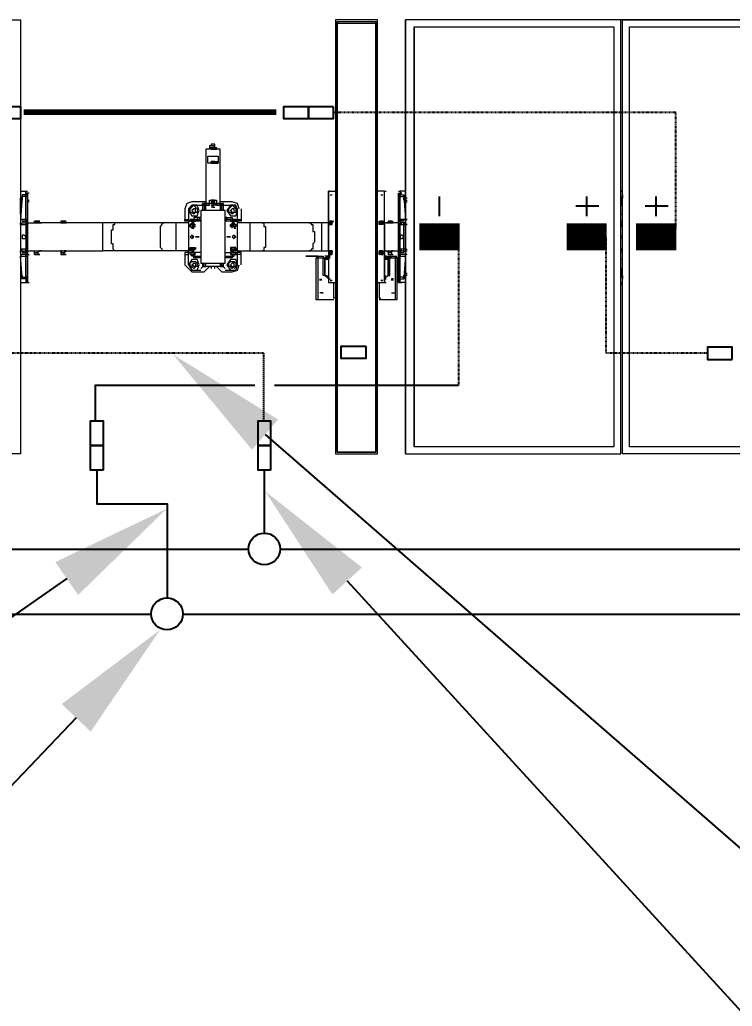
# Model space of a CAD drawing. Header units: feet. Extents: x -327 to 55127, y -2634 to 4121.
# Drawn here: x 6136.7 to 6268.5, y 3555.6 to 3738.1 of the extents above; entities that cross this region are included whole.
import ezdxf
from ezdxf import colors
from ezdxf.entities.mleader import LeaderData, LeaderLine
from ezdxf.lldxf.tags import DXFTag
from ezdxf.math import Vec2, Vec3

# ---------------------------------------------------------------- set-up
doc = ezdxf.new("R2010")
doc.units = ezdxf.units.FT
doc.header["$MEASUREMENT"] = 0
doc.linetypes.add('HIDDEN', pattern=[0.375, 0.25, -0.125])
for name, color, linetype in [('E-DC HARNESS-NEG', 170, 'DC HARNESS CABLE'), ('E-DC HARNESS-POS', 10, 'DC HARNESS CABLE'), ('E-HARN-COMP', 8, 'Continuous'), ('E-TRNK-CABL-NEG', 6, 'HIDDEN'), ('E-TRUNK-CABLE-POS', 6, 'HIDDEN'), ('G-ANNO-TEXT', 1, 'Continuous'), ('Polarity-Text', 7, 'Continuous')]:
    doc.layers.add(name, color=color, linetype=linetype)
doc.styles.add('NEI-A', font='arial.ttf')
doc.styles.get("Standard").update_dxf_attribs({"font": 'arial.ttf'})
tags = doc.linetypes.add('DC HARNESS CABLE', pattern='A,0.5,-0.2,["DH",Standard,S=0.1,R=0,X=-0.1,Y=-0.05],-0.2', length=0.9).pattern_tags.tags
tags[6] = DXFTag(74, 10)

# ---------------------------------------------------------------- blocks, each defined once
blk = doc.blocks.new('A$C47dfd34d')
at = {"lineweight": 5}
for points in [[(9.59794, 0), (9.59794, 0.41332), (9.80293, 0.41332), (9.80293, 0)], [(10.10292, 0.41332), (10.10292, 0), (10.14292, 0), (10.14292, 0.41332)], [(10.16959, 0.41332), (10.16959, 0), (10.37458, 0), (10.37458, 0.41332)], [(10.16959, 0), (10.16959, 0.41332)], [(10.58124, 0.41332), (10.58124, 0), (10.37624, 0), (10.37624, 0.41332)], [(10.36791, 0.40665), (10.36791, 0.00667), (10.17792, 0.00667), (10.17792, 0.40665)], [(10.17792, 0.00667), (10.17792, 0.40665)], [(10.38291, 0.40665), (10.57457, 0.40665), (10.57457, 0.00667), (10.38291, 0.00667)], [(9.98126, 0.28166), (9.98126, 0.28332), (9.99126, 0.28332), (9.99126, 0.27666), (9.98126, 0.27666)], [(9.98459, 0.27832), (9.98626, 0.27666), (9.98459, 0.27832), (9.98626, 0.27832)], [(9.98626, 0.27666), (9.98793, 0.27666), (9.98626, 0.27666), (9.98626, 0.27832), (9.98793, 0.27832), (9.98793, 0.27666), (9.98959, 0.27666), (9.98959, 0.27832), (9.98959, 0.27666), (9.98793, 0.27666), (9.98793, 0.27832), (9.98626, 0.27832)], [(9.98626, 0.27832), (9.98626, 0.27666)], [(9.98959, 0.27832), (9.98793, 0.27666), (9.98793, 0.27832)], [(9.98959, 0.27832), (9.98959, 0.27666), (9.98959, 0.27832), (9.98959, 0.27666), (9.98959, 0.27832), (9.98959, 0.27666)], [(9.99126, 0.27666), (9.98959, 0.27666)], [(10.37624, 0.24999), (10.37458, 0.24999)], [(9.97126, 0.23666), (9.96626, 0.23666), (9.96293, 0.23166), (9.96626, 0.22666), (9.97126, 0.22666), (9.97293, 0.23166)], [(9.96626, 0.22999), (9.96459, 0.22999), (9.96459, 0.23166), (9.96459, 0.23332), (9.96626, 0.23499), (9.96793, 0.23666), (9.96959, 0.23499), (9.97126, 0.23332), (9.97126, 0.23166), (9.97126, 0.22999), (9.96959, 0.22999), (9.96959, 0.23166), (9.96959, 0.23332), (9.96793, 0.23332), (9.96626, 0.23166), (9.96793, 0.22999), (9.96959, 0.22999), (9.96793, 0.22832)], [(9.98793, 0.23999), (9.98793, 0.24166), (9.98459, 0.24166), (9.98459, 0.23999), (9.98626, 0.23999)], [(9.98626, 0.24166), (9.98626, 0.23999)], [(9.99126, 0.23832), (9.98959, 0.23832)], [(10.00793, 0.23666), (10.00293, 0.23666), (9.99959, 0.23166), (10.00293, 0.22666), (10.00793, 0.22666), (10.00959, 0.23166)], [(10.00459, 0.22999), (10.00626, 0.22999), (10.00459, 0.22832), (10.00293, 0.22999), (10.00126, 0.22999), (10.00126, 0.23166), (10.00126, 0.23332), (10.00293, 0.23499), (10.00459, 0.23666), (10.00626, 0.23499), (10.00793, 0.23332), (10.00793, 0.23166), (10.00793, 0.22999), (10.00626, 0.22999), (10.00626, 0.23166), (10.00626, 0.23332), (10.00459, 0.23332), (10.00293, 0.23166)], [(10.16292, 0.24166), (10.16292, 0.23999)], [(9.99793, 0.18166), (9.99793, 0.23166), (9.97459, 0.23166), (9.97459, 0.18166)], [(9.8096, 0.22166), (9.80793, 0.22166)], [(9.81793, 0.21999), (9.81627, 0.21999)], [(9.84293, 0.21999), (9.84127, 0.21999)], [(9.8446, 0.21999), (9.84627, 0.21999)], [(9.96626, 0.22166), (9.96459, 0.22166)], [(9.96793, 0.22166), (9.96459, 0.22166)], [(9.96459, 0.21666), (9.96459, 0.21832)], [(9.96626, 0.21832), (9.96793, 0.21832), (9.96626, 0.21832), (9.96626, 0.21999), (9.96793, 0.21999), (9.96793, 0.21832)], [(9.96793, 0.22166), (9.96959, 0.22166)], [(9.99793, 0.22332), (9.99959, 0.22332), (9.99959, 0.22499), (9.99793, 0.22499)], [(10.00459, 0.22166), (10.00293, 0.22166)], [(10.00793, 0.22166), (10.00293, 0.22166)], [(10.00293, 0.21666), (10.00293, 0.21832)], [(10.00626, 0.22332), (10.00459, 0.22332), (10.00626, 0.22332), (10.00793, 0.22332), (10.00459, 0.22332)], [(10.00459, 0.21832), (10.00459, 0.21999), (10.00626, 0.21999), (10.00626, 0.21832)], [(10.00459, 0.21832), (10.00626, 0.21832), (10.00793, 0.21832), (10.00793, 0.21666), (10.00793, 0.21832), (10.00626, 0.21832)], [(10.00959, 0.22166), (10.00793, 0.22166)], [(10.09792, 0.22166), (10.09626, 0.21999), (10.09792, 0.21832), (10.09959, 0.21999)], [(10.09959, 0.21999), (10.09792, 0.21999)], [(10.14459, 0.21999), (10.14459, 0.22166), (10.14625, 0.22166), (10.14459, 0.21999), (10.14625, 0.21999), (10.14792, 0.21999), (10.14625, 0.21999), (10.14792, 0.21999), (10.14625, 0.21999), (10.14792, 0.21999), (10.14792, 0.21832), (10.14625, 0.21832), (10.14459, 0.21832)], [(10.14625, 0.22166), (10.14459, 0.21999), (10.14625, 0.21832), (10.14792, 0.21999)], [(10.14792, 0.21999), (10.14792, 0.22166), (10.14792, 0.21999), (10.14625, 0.21999), (10.14792, 0.21999), (10.14792, 0.21832), (10.14625, 0.21832), (10.14625, 0.21999)], [(10.15125, 0.21999), (10.15292, 0.21999)], [(10.15792, 0.21999), (10.15625, 0.21999)], [(9.80627, 0.20499), (9.80793, 0.20499), (9.80793, 0.20666), (9.80627, 0.20832), (9.8046, 0.20832), (9.8046, 0.20666), (9.8046, 0.20499)], [(9.96626, 0.20832), (9.96459, 0.20666), (9.96626, 0.20499), (9.96793, 0.20666)], [(9.96626, 0.20832), (9.96459, 0.20666), (9.96626, 0.20499), (9.96793, 0.20666)], [(9.96626, 0.20832), (9.96459, 0.20666), (9.96626, 0.20499), (9.96793, 0.20666)], [(9.96626, 0.20832), (9.96459, 0.20666), (9.96626, 0.20499), (9.96793, 0.20666)], [(10.00626, 0.20832), (10.00459, 0.20666), (10.00626, 0.20499), (10.00793, 0.20666)], [(10.00626, 0.20832), (10.00459, 0.20666), (10.00626, 0.20499), (10.00793, 0.20666)], [(10.00626, 0.20832), (10.00459, 0.20666), (10.00626, 0.20499), (10.00793, 0.20666)], [(10.00626, 0.20832), (10.00459, 0.20666), (10.00626, 0.20499), (10.00793, 0.20666)], [(10.16625, 0.20832), (10.16459, 0.20832), (10.16459, 0.20499), (10.16625, 0.20499), (10.16792, 0.20666)], [(9.8046, 0.19333), (9.80293, 0.19333)], [(9.8096, 0.19166), (9.8096, 0.19333), (9.8096, 0.18999)], [(9.96626, 0.19333), (9.96793, 0.19333), (9.96793, 0.19499), (9.96626, 0.19499), (9.96459, 0.19499), (9.96626, 0.19499)], [(9.96626, 0.19333), (9.96459, 0.19333), (9.96459, 0.19499), (9.96793, 0.19499), (9.96793, 0.19333)], [(9.96626, 0.19499), (9.96793, 0.19499), (9.96793, 0.19333), (9.96626, 0.19333)], [(9.99793, 0.18833), (9.99959, 0.18833), (9.99959, 0.18666), (9.99793, 0.18666)], [(10.00793, 0.19499), (10.00626, 0.19666), (10.00459, 0.19666), (10.00293, 0.19499), (10.00293, 0.19333), (10.00626, 0.19333), (10.00626, 0.19499)], [(10.00793, 0.19499), (10.00793, 0.19666), (10.00293, 0.19666), (10.00293, 0.19499)], [(10.00793, 0.18999), (10.00959, 0.18999), (10.00793, 0.18999), (10.00793, 0.19166), (10.00959, 0.19166), (10.00793, 0.19166), (10.00626, 0.19166), (10.00459, 0.19166), (10.00293, 0.19166), (10.00293, 0.18999), (10.00793, 0.18999), (10.00459, 0.18999), (10.00459, 0.18833), (10.00626, 0.18833), (10.00626, 0.18999), (10.00459, 0.18999), (10.00293, 0.18999)], [(10.00459, 0.19333), (10.00459, 0.19499), (10.00626, 0.19499), (10.00626, 0.19333)], [(10.00959, 0.19499), (10.00793, 0.19499)], [(10.09459, 0.18833), (10.09626, 0.18833)], [(10.09626, 0.18666), (10.09459, 0.18666), (10.09459, 0.18833), (10.09626, 0.18833)], [(10.09792, 0.19333), (10.09626, 0.19166), (10.09792, 0.18999), (10.09959, 0.19166)], [(10.14625, 0.19333), (10.14459, 0.19166), (10.14625, 0.18999), (10.14792, 0.19166)], [(10.15459, 0.18999), (10.15625, 0.18999), (10.15292, 0.18999)], [(10.16292, 0.19166), (10.16292, 0.18999)], [(9.97126, 0.18499), (9.96626, 0.18499), (9.96293, 0.17999), (9.96626, 0.17499), (9.97126, 0.17499), (9.97293, 0.17999)], [(9.96959, 0.17999), (9.96959, 0.17833), (9.96793, 0.17666), (9.96626, 0.17833), (9.96459, 0.17833), (9.96459, 0.17999), (9.96459, 0.18166), (9.96626, 0.18333), (9.96793, 0.18333), (9.96959, 0.18333), (9.97126, 0.18166), (9.97126, 0.17999), (9.97126, 0.17833), (9.96959, 0.17833), (9.96793, 0.17833), (9.96626, 0.17999), (9.96793, 0.18166), (9.96959, 0.18166)], [(10.00793, 0.18499), (10.00293, 0.18499), (9.99959, 0.17999), (10.00293, 0.17499), (10.00793, 0.17499), (10.00959, 0.17999)], [(10.00626, 0.17833), (10.00459, 0.17666), (10.00293, 0.17833), (10.00126, 0.17833), (10.00126, 0.17999), (10.00126, 0.18166), (10.00293, 0.18333), (10.00626, 0.18333), (10.00793, 0.18166), (10.00793, 0.17999), (10.00793, 0.17833), (10.00626, 0.17833), (10.00626, 0.17999), (10.00626, 0.18166), (10.00459, 0.18166), (10.00293, 0.17999), (10.00459, 0.17833)], [(10.08626, 0.18666), (10.08459, 0.18666)], [(10.09292, 0.18666), (10.09292, 0.16999), (10.09126, 0.16999), (10.09126, 0.18666)], [(10.15292, 0.18666), (10.15125, 0.18666), (10.14959, 0.18666)], [(10.15292, 0.18666), (10.15125, 0.18666)], [(10.15459, 0.18666), (10.15625, 0.18666), (10.15459, 0.18666), (10.15292, 0.18666)], [(9.8046, 0.17166), (9.80293, 0.17166)], [(9.8096, 0.17166), (9.8096, 0.17333)], [(10.16292, 0.17333), (10.16292, 0.17166), (10.16292, 0.16333)], [(10.17125, 0.17166), (10.16959, 0.17166)], [(10.09959, 0.16499), (10.09792, 0.16499)], [(10.14792, 0.16499), (10.14625, 0.16499)], [(10.16459, 0.16333), (10.16292, 0.16333), (10.16459, 0.16333), (10.16625, 0.16333)], [(10.14125, 0.00167), (10.10459, 0.00167)]]:
    blk.add_lwpolyline(points, close=True, dxfattribs=at)
for points in [[(11.61119, 0.41332), (10.16959, 0.41332)], [(10.10459, 0.40998), (10.10459, 0.00167), (10.10459, 0.41165), (10.10459, 0.40998), (10.14125, 0.40998)], [(10.10459, 0.41165), (10.14125, 0.41165)], [(10.14125, 0.41165), (10.14125, 0.00167), (10.14125, 0.41165)], [(9.98293, 0.29165), (9.98959, 0.29165), (9.98959, 0.28999), (9.98793, 0.28999), (9.98959, 0.28999), (9.98793, 0.28999), (9.98793, 0.29165), (9.98793, 0.29332), (9.98793, 0.29499), (9.98459, 0.29499), (9.98459, 0.29332)], [(9.98793, 0.29332), (9.98293, 0.29332), (9.98293, 0.29165), (9.98293, 0.28999)], [(9.98626, 0.29165), (9.98793, 0.29165), (9.98459, 0.29165), (9.98459, 0.28999), (9.98626, 0.28999), (9.98459, 0.28999), (9.98626, 0.28999), (9.98793, 0.28999), (9.98959, 0.28999), (9.98793, 0.28999), (9.98959, 0.28999), (9.98793, 0.28999), (9.98959, 0.28999), (9.98793, 0.28999), (9.98626, 0.28999), (9.98793, 0.28999), (9.98626, 0.28999), (9.98459, 0.28999), (9.98626, 0.28999), (9.98459, 0.28999), (9.98626, 0.28999), (9.98459, 0.28999)], [(9.98959, 0.23666), (9.99293, 0.23666), (9.99293, 0.23832), (9.99293, 0.28999), (9.97959, 0.28999), (9.97959, 0.23832), (9.98126, 0.23832)], [(9.98626, 0.28999), (9.98459, 0.28999), (9.98626, 0.28999)], [(9.98626, 0.27832), (9.98459, 0.27832)], [(9.98459, 0.27666), (9.98459, 0.27832)], [(9.98459, 0.27666), (9.98459, 0.27832), (9.98459, 0.27666)], [(9.98459, 0.27832), (9.98626, 0.27832)], [(9.98459, 0.27666), (9.98626, 0.27666)], [(9.98626, 0.27666), (9.98626, 0.27832), (9.98626, 0.27666)], [(9.98626, 0.27832), (9.98793, 0.27832)], [(9.98626, 0.27832), (9.98793, 0.27832)], [(9.98626, 0.27832), (9.98793, 0.27832)], [(9.98626, 0.27832), (9.98793, 0.27832)], [(9.98626, 0.27666), (9.98626, 0.27832)], [(9.98626, 0.27666), (9.98793, 0.27832), (9.98626, 0.27832)], [(9.98626, 0.27666), (9.98793, 0.27666)], [(9.98626, 0.27666), (9.98793, 0.27666)], [(9.98626, 0.27666), (9.98793, 0.27666)], [(9.98793, 0.27832), (9.98793, 0.27666), (9.98793, 0.27832)], [(9.98793, 0.27832), (9.98959, 0.27832), (9.98793, 0.27666), (9.98959, 0.27666), (9.98793, 0.27666)], [(9.98793, 0.27666), (9.98793, 0.27832), (9.98793, 0.27666), (9.98793, 0.27832), (9.98793, 0.27666), (9.98959, 0.27832)], [(9.98793, 0.27832), (9.98959, 0.27832)], [(9.98793, 0.27832), (9.98959, 0.27832)], [(9.98793, 0.27666), (9.98959, 0.27666)], [(9.98793, 0.27666), (9.98959, 0.27666)], [(9.98793, 0.27666), (9.98959, 0.27666), (9.98793, 0.27666)], [(9.98959, 0.27832), (9.98959, 0.27666), (9.98959, 0.27832)], [(9.98959, 0.27666), (9.98959, 0.27832), (9.98959, 0.27666)], [(9.98959, 0.27832), (9.99126, 0.27832)], [(9.98959, 0.27832), (9.99126, 0.27832)], [(9.80293, 0.24999), (9.80793, 0.24999)], [(9.8096, 0.24499), (9.80793, 0.24499), (9.8046, 0.24499), (9.80293, 0.22332), (9.80793, 0.22332), (9.8096, 0.22332), (9.80793, 0.22332), (9.80793, 0.24499), (9.80793, 0.24666), (9.8046, 0.24666), (9.8046, 0.24499), (9.80293, 0.24332), (9.8046, 0.24332), (9.8046, 0.24166), (9.80293, 0.24166)], [(9.8096, 0.24666), (9.80793, 0.24666), (9.80793, 0.24999), (9.8096, 0.24999)], [(9.81127, 0.24832), (9.8096, 0.24832), (9.80793, 0.24832), (9.8096, 0.24832)], [(9.8096, 0.24832), (9.8096, 0.24166), (9.8096, 0.24832)], [(10.09792, 0.24999), (10.09626, 0.24999), (10.09626, 0.16333), (10.09792, 0.16333)], [(10.09626, 0.22166), (10.09626, 0.24999), (10.10292, 0.24999)], [(10.09792, 0.24666), (10.09959, 0.24666)], [(10.14292, 0.16333), (10.14959, 0.16333), (10.14959, 0.24999), (10.14292, 0.24999)], [(10.14625, 0.22166), (10.14792, 0.22166), (10.14625, 0.22166), (10.14792, 0.22166), (10.14959, 0.22166), (10.14959, 0.24999), (10.15125, 0.24999)], [(10.14625, 0.24666), (10.14792, 0.24666)], [(10.16292, 0.24999), (10.16459, 0.24999), (10.16459, 0.24666), (10.16292, 0.24666)], [(10.16292, 0.24166), (10.16292, 0.24832), (10.16292, 0.24166)], [(10.16292, 0.24832), (10.16459, 0.24832), (10.16625, 0.24832), (10.16459, 0.24832)], [(10.16292, 0.24499), (10.16459, 0.24499), (10.16459, 0.24666), (10.16792, 0.24666), (10.16792, 0.24499), (10.16959, 0.22332), (10.16459, 0.22332), (10.16292, 0.22332), (10.16459, 0.22332), (10.16459, 0.24499), (10.16792, 0.24499), (10.16959, 0.24332), (10.16959, 0.22832)], [(10.16959, 0.24999), (10.16459, 0.24999)], [(10.37458, 0.23499), (10.37624, 0.24666), (10.37624, 0.24332)], [(9.80293, 0.22832), (9.80293, 0.24332), (9.80293, 0.24166), (9.80293, 0.23999), (9.8046, 0.23999)], [(9.80293, 0.23499), (9.80293, 0.23999)], [(9.81127, 0.23999), (9.8096, 0.23999), (9.8096, 0.24166), (9.81127, 0.24166)], [(9.8096, 0.24166), (9.8096, 0.23999)], [(9.8096, 0.22166), (9.8096, 0.23999), (9.8096, 0.22166)], [(9.96626, 0.23666), (9.96293, 0.23332), (9.96293, 0.21999), (9.95126, 0.21999), (9.9396, 0.21999), (9.89293, 0.21999), (9.88126, 0.21999)], [(9.97793, 0.23999), (9.97959, 0.23999), (9.96626, 0.23999), (9.96126, 0.23832), (9.95959, 0.23332), (9.95959, 0.22332), (9.96293, 0.22332)], [(9.96959, 0.23666), (9.97459, 0.23666), (9.97626, 0.23666), (9.97793, 0.23666), (9.97793, 0.23166)], [(9.97793, 0.23832), (9.97626, 0.23832), (9.97959, 0.23832), (9.97959, 0.23666), (9.98293, 0.23666), (9.98293, 0.23832), (9.98293, 0.24166), (9.98959, 0.24166), (9.98959, 0.23832), (9.98293, 0.23832), (9.98959, 0.23832), (9.98959, 0.23666), (9.98793, 0.23666), (9.98626, 0.23666), (9.98626, 0.23499), (9.98793, 0.23499)], [(9.97959, 0.23166), (9.97959, 0.23666), (9.97626, 0.23666), (9.97626, 0.23832), (9.97626, 0.23666), (9.97626, 0.23166)], [(9.97959, 0.23832), (9.98293, 0.23832), (9.97959, 0.23832)], [(9.98293, 0.23832), (9.98459, 0.23832)], [(9.98459, 0.23666), (9.98626, 0.23666), (9.98626, 0.23499), (9.98459, 0.23499)], [(9.99293, 0.23832), (9.98959, 0.23832), (9.99293, 0.23832)], [(10.01126, 0.23332), (10.00959, 0.23832), (10.00459, 0.23999), (9.99459, 0.23999), (9.99293, 0.23999)], [(9.99293, 0.23832), (9.99459, 0.23832), (9.99459, 0.23666), (9.99293, 0.23666), (9.99293, 0.23166)], [(9.99626, 0.23166), (9.99626, 0.23666), (9.99626, 0.23832), (9.99459, 0.23832)], [(9.99459, 0.23166), (9.99459, 0.23666), (9.99626, 0.23666), (9.99793, 0.23666), (10.00293, 0.23666)], [(10.00626, 0.17666), (10.00959, 0.17999), (10.00959, 0.19333), (10.02126, 0.19333), (10.03293, 0.19333), (10.07792, 0.19333), (10.08959, 0.19333), (10.09626, 0.19333), (10.09626, 0.19166), (10.09626, 0.18999), (10.09792, 0.18999), (10.09959, 0.18999), (10.09959, 0.19166), (10.09959, 0.19333), (10.09792, 0.19333), (10.09959, 0.19333), (10.09959, 0.19166), (10.09792, 0.19166), (10.09792, 0.18999), (10.09959, 0.18999), (10.09959, 0.19166), (10.09792, 0.19166), (10.09959, 0.19166), (10.09792, 0.19166), (10.09959, 0.19166), (10.09792, 0.19166), (10.09959, 0.19166), (10.09792, 0.19166), (10.09626, 0.19166), (10.09792, 0.19333), (10.09626, 0.19333), (10.09626, 0.21999), (10.09626, 0.21832), (10.09792, 0.21832), (10.09959, 0.21832), (10.09959, 0.21999), (10.09959, 0.22166), (10.09792, 0.22166), (10.09626, 0.21999), (10.08959, 0.21999), (10.07792, 0.21999), (10.03293, 0.21999), (10.00959, 0.21999), (10.00959, 0.23332), (10.00626, 0.23666)], [(10.16292, 0.22166), (10.16292, 0.23999), (10.16292, 0.22166)], [(10.16792, 0.24166), (10.16792, 0.24332)], [(10.17125, 0.24332), (10.16959, 0.24332), (10.16959, 0.24166), (10.16959, 0.23999), (10.17125, 0.23999)], [(10.16959, 0.24166), (10.17125, 0.24166)], [(10.16959, 0.23999), (10.16959, 0.23499)], [(10.01293, 0.23332), (10.01293, 0.22332), (10.01293, 0.22166), (10.00959, 0.22166)], [(10.37458, 0.22832), (10.37624, 0.22832)], [(9.80793, 0.22332), (9.80293, 0.22332), (9.8046, 0.22332), (9.80293, 0.22332), (9.80293, 0.21999)], [(9.80293, 0.21832), (9.8046, 0.21832), (9.80293, 0.21832), (9.8046, 0.21832), (9.80293, 0.21832), (9.80293, 0.21999), (9.80793, 0.21999), (9.8096, 0.21999), (9.81627, 0.21999), (9.81627, 0.22166), (9.81793, 0.22166)], [(9.8046, 0.21832), (9.80293, 0.21832), (9.80793, 0.21832), (9.8096, 0.21832), (9.80793, 0.21832), (9.80793, 0.19499), (9.80293, 0.19499)], [(9.8046, 0.22166), (9.80793, 0.22166)], [(9.8046, 0.21999), (9.80627, 0.21999)], [(9.8096, 0.22332), (9.80793, 0.22332), (9.80793, 0.22166), (9.80793, 0.21832), (9.8096, 0.21832), (9.80793, 0.21832), (9.8096, 0.21832)], [(9.80793, 0.21999), (9.80793, 0.21832)], [(9.8096, 0.22166), (9.8096, 0.21999), (9.8096, 0.22166)], [(9.8096, 0.19333), (9.8096, 0.21999), (9.8096, 0.19333)], [(9.84293, 0.22166), (9.84127, 0.22166), (9.84127, 0.21999), (9.82127, 0.21999), (9.81627, 0.21999), (9.8196, 0.21999), (9.82127, 0.21999), (9.82293, 0.21999)], [(9.8196, 0.21999), (9.8196, 0.22166), (9.82127, 0.22166), (9.8196, 0.22166), (9.81793, 0.22166), (9.8196, 0.22166), (9.81627, 0.22166), (9.8196, 0.22166), (9.82127, 0.22166)], [(9.82127, 0.21999), (9.81627, 0.21999)], [(9.84293, 0.19333), (9.84127, 0.19333), (9.84127, 0.19166), (9.8446, 0.19166), (9.84627, 0.19333), (9.8446, 0.19333), (9.88126, 0.19333), (9.88126, 0.21999), (9.8446, 0.21999), (9.8446, 0.22166), (9.84293, 0.22166), (9.8446, 0.22166), (9.84127, 0.22166), (9.8446, 0.22166), (9.84627, 0.22166), (9.8446, 0.22166), (9.84627, 0.22166)], [(9.8446, 0.21999), (9.84127, 0.21999), (9.8446, 0.21999)], [(9.84627, 0.21999), (9.84127, 0.21999)], [(9.89293, 0.19333), (9.89126, 0.19499), (9.89126, 0.19999), (9.8896, 0.19999), (9.8896, 0.20166), (9.8896, 0.20333), (9.8896, 0.20499), (9.8896, 0.20666), (9.8896, 0.20832), (9.8896, 0.20999), (9.8896, 0.21166), (9.8896, 0.21332), (9.89126, 0.21332), (9.89126, 0.21499), (9.89126, 0.21666), (9.89126, 0.21832), (9.89293, 0.21832), (9.89293, 0.21999)], [(9.9396, 0.19333), (9.93793, 0.19333), (9.93793, 0.19499), (9.93626, 0.19666), (9.93626, 0.19833), (9.93626, 0.19999), (9.93626, 0.20166), (9.93626, 0.20333), (9.93626, 0.20499), (9.93626, 0.20666), (9.93626, 0.20832), (9.93626, 0.20999), (9.93626, 0.21166), (9.93626, 0.21332), (9.93626, 0.21499), (9.93626, 0.21666), (9.93793, 0.21832), (9.93793, 0.21999), (9.9396, 0.21999)], [(9.95126, 0.19333), (9.95126, 0.21999)], [(9.97459, 0.22166), (9.96793, 0.22166), (9.96793, 0.22332), (9.96959, 0.22332), (9.96793, 0.22332), (9.96626, 0.22332), (9.96459, 0.22332), (9.96459, 0.22166), (9.96293, 0.22166), (9.96293, 0.19166), (9.95959, 0.19166), (9.95959, 0.18999), (9.96293, 0.18999)], [(9.96293, 0.22166), (9.95959, 0.22166), (9.95959, 0.22332)], [(9.96793, 0.22332), (9.96459, 0.22332), (9.96793, 0.22332), (9.96626, 0.22332)], [(9.96793, 0.22166), (9.96459, 0.22166), (9.96959, 0.22166)], [(9.96626, 0.21666), (9.96793, 0.21666), (9.96626, 0.21666), (9.96793, 0.21666), (9.96793, 0.21832), (9.96793, 0.21999), (9.96626, 0.21999), (9.96459, 0.21832), (9.96626, 0.21832), (9.96626, 0.21666), (9.96793, 0.21666), (9.96793, 0.21832), (9.96626, 0.21832), (9.96793, 0.21832), (9.96793, 0.21666)], [(9.96626, 0.21499), (9.96459, 0.21666)], [(9.96793, 0.21499), (9.96626, 0.21499), (9.96793, 0.21499), (9.96793, 0.21666), (9.96959, 0.21666), (9.96793, 0.21666), (9.96793, 0.21832), (9.96959, 0.21832)], [(9.96626, 0.21666), (9.96626, 0.21666)], [(9.97126, 0.22499), (9.96793, 0.22499), (9.96793, 0.22332), (9.97126, 0.22332)], [(9.97293, 0.22499), (9.97126, 0.22499), (9.97126, 0.22332), (9.97293, 0.22332)], [(9.97459, 0.22499), (9.97293, 0.22499), (9.97293, 0.22332), (9.97459, 0.22332)], [(9.99793, 0.22499), (9.99959, 0.22499), (10.00459, 0.22499), (10.00459, 0.22332), (9.99959, 0.22332)], [(10.00793, 0.22332), (10.00293, 0.22332), (10.00293, 0.22166), (9.99793, 0.22166)], [(10.00293, 0.22166), (10.00793, 0.22166)], [(10.00459, 0.21499), (10.00459, 0.21666), (10.00293, 0.21666), (10.00459, 0.21666), (10.00626, 0.21666), (10.00626, 0.21832), (10.00793, 0.21832), (10.00626, 0.21832), (10.00626, 0.21999), (10.00459, 0.21999), (10.00459, 0.21666), (10.00626, 0.21666), (10.00459, 0.21666), (10.00459, 0.21832), (10.00293, 0.21832)], [(10.00626, 0.22166), (10.00459, 0.22166)], [(10.00459, 0.21666), (10.00626, 0.21666), (10.00793, 0.21666), (10.00626, 0.21666), (10.00626, 0.21499), (10.00793, 0.21499)], [(10.00626, 0.21832), (10.00793, 0.21832)], [(10.00626, 0.21666), (10.00626, 0.21666)], [(10.01293, 0.17999), (10.01293, 0.18999), (10.01293, 0.19166), (10.00959, 0.19166), (10.00959, 0.22166), (10.00793, 0.22166), (10.00793, 0.22332), (10.00959, 0.22332), (10.01293, 0.22332)], [(10.02126, 0.21999), (10.02126, 0.19333)], [(10.03293, 0.21999), (10.03459, 0.21999), (10.03459, 0.21666), (10.03626, 0.21666), (10.03626, 0.21499), (10.03626, 0.21332), (10.03626, 0.21166), (10.03626, 0.20999), (10.03626, 0.20832), (10.03626, 0.20666), (10.03626, 0.20499), (10.03626, 0.20333), (10.03626, 0.20166), (10.03626, 0.19999), (10.03626, 0.19833), (10.03626, 0.19666), (10.03459, 0.19666), (10.03459, 0.19499), (10.03459, 0.19333), (10.03293, 0.19333)], [(10.07792, 0.21999), (10.07959, 0.21999), (10.07959, 0.21832), (10.08126, 0.21832), (10.08126, 0.21666), (10.08126, 0.21499), (10.08126, 0.21332), (10.08126, 0.21166), (10.08292, 0.21166), (10.08292, 0.20999), (10.08292, 0.20832), (10.08292, 0.20666), (10.08292, 0.20499), (10.08292, 0.20333), (10.08292, 0.20166), (10.08126, 0.19999), (10.08126, 0.19833), (10.08126, 0.19666), (10.08126, 0.19499), (10.07959, 0.19499), (10.07959, 0.19333), (10.07792, 0.19333)], [(10.08959, 0.21999), (10.08959, 0.19333)], [(10.09959, 0.22166), (10.09959, 0.21999), (10.09792, 0.21999), (10.09792, 0.21832), (10.09959, 0.21832), (10.09959, 0.21999), (10.09792, 0.21999), (10.09626, 0.21999), (10.09626, 0.22166), (10.09792, 0.22166), (10.09959, 0.22166), (10.10126, 0.22166)], [(10.09626, 0.22166), (10.09626, 0.22166)], [(10.09626, 0.21999), (10.09626, 0.21999)], [(10.09626, 0.21832), (10.09626, 0.21832)], [(10.09792, 0.22166), (10.09792, 0.22166)], [(10.09792, 0.21999), (10.09959, 0.21999)], [(10.09792, 0.21999), (10.09959, 0.21999)], [(10.09792, 0.21999), (10.09959, 0.21999)], [(10.09792, 0.21999), (10.09959, 0.21999)], [(10.09792, 0.21832), (10.09792, 0.21832)], [(10.09959, 0.22166), (10.09959, 0.22166)], [(10.09959, 0.21999), (10.09959, 0.21999)], [(10.09959, 0.21832), (10.09959, 0.21832)], [(10.14459, 0.22166), (10.14459, 0.22166)], [(10.14459, 0.21999), (10.14459, 0.21999)], [(10.14459, 0.21832), (10.14459, 0.21832)], [(10.14625, 0.22166), (10.14625, 0.22166)], [(10.14625, 0.21832), (10.14625, 0.21832)], [(10.14792, 0.22166), (10.14792, 0.22166)], [(10.14792, 0.21999), (10.14792, 0.21999)], [(10.14792, 0.21832), (10.14792, 0.21832)], [(10.15625, 0.22166), (10.15459, 0.22166), (10.15292, 0.22166), (10.15459, 0.22166), (10.15292, 0.22166), (10.15625, 0.22166), (10.15292, 0.22166), (10.15292, 0.21999), (10.15625, 0.21999), (10.15125, 0.21999), (10.14959, 0.21999), (10.14959, 0.19333), (10.15125, 0.19333), (10.15625, 0.19333)], [(10.15125, 0.21999), (10.15625, 0.21999)], [(10.16292, 0.21999), (10.15625, 0.21999), (10.15625, 0.22166), (10.15792, 0.22166)], [(10.16292, 0.22166), (10.16292, 0.21999), (10.16292, 0.22166)], [(10.16792, 0.22166), (10.16459, 0.22166), (10.16292, 0.22166), (10.16459, 0.22166), (10.16459, 0.21832), (10.16292, 0.21832)], [(10.16959, 0.16333), (10.16459, 0.16333), (10.16459, 0.16666), (10.16792, 0.16666), (10.16792, 0.16833), (10.16459, 0.16833), (10.16459, 0.18833), (10.16292, 0.18833), (10.16292, 0.18999), (10.16459, 0.18999), (10.16459, 0.19166), (10.16792, 0.19166), (10.16792, 0.21999), (10.16959, 0.21999), (10.16459, 0.21999), (10.16625, 0.21999)], [(10.16292, 0.21999), (10.16292, 0.19333), (10.16292, 0.21999)], [(10.16459, 0.22166), (10.16459, 0.22332), (10.16625, 0.22332)], [(10.16459, 0.22332), (10.16959, 0.22332), (10.17125, 0.22332), (10.16959, 0.22332), (10.16959, 0.21999), (10.16959, 0.21832), (10.17125, 0.21832)], [(10.16959, 0.19499), (10.16459, 0.19499), (10.16459, 0.21832), (10.16625, 0.21832), (10.16459, 0.21832), (10.16459, 0.21999)], [(10.16625, 0.21832), (10.16459, 0.21832), (10.16959, 0.21832), (10.17125, 0.21832), (10.16959, 0.21832)], [(10.37624, 0.22166), (10.37458, 0.22166)], [(10.37458, 0.21999), (10.37624, 0.21999)], [(10.37624, 0.21666), (10.37458, 0.21666), (10.37624, 0.21832)], [(9.96626, 0.20666), (9.96793, 0.20666)], [(9.97293, 0.20666), (9.96959, 0.20666), (9.97293, 0.20666)], [(10.00293, 0.20666), (9.99959, 0.20666), (10.00293, 0.20666)], [(10.00626, 0.20666), (10.00793, 0.20666)], [(10.37458, 0.20666), (10.37624, 0.20832)], [(10.37624, 0.20499), (10.37458, 0.20499)], [(9.8046, 0.19499), (9.80293, 0.19499), (9.8046, 0.19499), (9.80293, 0.19499), (9.80293, 0.19333), (9.80793, 0.19333), (9.8096, 0.19333)], [(9.80293, 0.19166), (9.80293, 0.19333), (9.80293, 0.18999), (9.8046, 0.18999)], [(9.80293, 0.17833), (9.80293, 0.17333), (9.80293, 0.17166), (9.80293, 0.16999), (9.8046, 0.16999), (9.8046, 0.16833), (9.80293, 0.18833), (9.80793, 0.18833), (9.80793, 0.18999), (9.80293, 0.18999), (9.80293, 0.18833)], [(9.80627, 0.19166), (9.8046, 0.19166), (9.80793, 0.19166), (9.80793, 0.19333), (9.80793, 0.19499), (9.80793, 0.19333), (9.8096, 0.19333), (9.81627, 0.19333), (9.82127, 0.19333), (9.84127, 0.19333), (9.8446, 0.19333)], [(9.8046, 0.16666), (9.8046, 0.16833), (9.80793, 0.16833), (9.80793, 0.18833), (9.8096, 0.18833), (9.8096, 0.18999), (9.81127, 0.18999)], [(9.8096, 0.18999), (9.80793, 0.18999), (9.80793, 0.19166), (9.8096, 0.19166), (9.80793, 0.19166), (9.80793, 0.19333)], [(9.8096, 0.18999), (9.8096, 0.17333), (9.8096, 0.18999)], [(9.82293, 0.19333), (9.82127, 0.19333), (9.8196, 0.19166), (9.8196, 0.18999), (9.82127, 0.18999), (9.8196, 0.18999), (9.81793, 0.18999), (9.81627, 0.18999), (9.81627, 0.19166), (9.81627, 0.19333), (9.81793, 0.19333)], [(9.81627, 0.19333), (9.82127, 0.19333)], [(9.81627, 0.19166), (9.8196, 0.19166)], [(9.8196, 0.18999), (9.81627, 0.18999), (9.8196, 0.18999), (9.81793, 0.18999)], [(9.84127, 0.19333), (9.84627, 0.19333)], [(9.84127, 0.19166), (9.84127, 0.18999), (9.84293, 0.18999), (9.8446, 0.18999), (9.84627, 0.18999), (9.8446, 0.18999), (9.8446, 0.19166)], [(9.8446, 0.18999), (9.84127, 0.18999), (9.8446, 0.18999), (9.84293, 0.18999)], [(9.96626, 0.17666), (9.96293, 0.17999), (9.96293, 0.19333), (9.9396, 0.19333), (9.89293, 0.19333), (9.88126, 0.19333)], [(9.95959, 0.18999), (9.95959, 0.17999), (9.96626, 0.17333), (9.97793, 0.17333), (9.98293, 0.17833)], [(9.96793, 0.18999), (9.96459, 0.18999), (9.96626, 0.18999), (9.96459, 0.18999), (9.96459, 0.19166), (9.96626, 0.19166), (9.96793, 0.19166), (9.96459, 0.19166), (9.96293, 0.19166)], [(9.96793, 0.19333), (9.96793, 0.19499), (9.96959, 0.19499), (9.96793, 0.19499), (9.96459, 0.19499), (9.96459, 0.19666), (9.96793, 0.19666), (9.96793, 0.19499), (9.96626, 0.19499)], [(9.96459, 0.19666), (9.96793, 0.19666)], [(9.96459, 0.19499), (9.96459, 0.19666), (9.96959, 0.19666), (9.96959, 0.19499), (9.96793, 0.19499)], [(9.96959, 0.19166), (9.96459, 0.19166), (9.96626, 0.19166)], [(9.96459, 0.18999), (9.96793, 0.18999), (9.96459, 0.18999)], [(9.97459, 0.19166), (9.96793, 0.19166), (9.96959, 0.19166), (9.96793, 0.18999), (9.96959, 0.18999), (9.96793, 0.18999), (9.96793, 0.18833), (9.96626, 0.18833), (9.96626, 0.18999)], [(9.97126, 0.18666), (9.96793, 0.18666), (9.96793, 0.18833), (9.97126, 0.18833)], [(9.97293, 0.18666), (9.97126, 0.18666), (9.97126, 0.18833), (9.97293, 0.18833)], [(9.97459, 0.18666), (9.97293, 0.18666), (9.97293, 0.18833), (9.97459, 0.18833)], [(9.99793, 0.19166), (10.00293, 0.19166), (10.00793, 0.19166), (10.00293, 0.19166)], [(9.99959, 0.18833), (10.00459, 0.18833), (10.00459, 0.18666), (9.99959, 0.18666), (9.99793, 0.18666)], [(10.00626, 0.19499), (10.00793, 0.19499), (10.00793, 0.19333), (10.00626, 0.19333), (10.00459, 0.19333), (10.00459, 0.19499), (10.00626, 0.19499), (10.00459, 0.19499), (10.00293, 0.19499), (10.00459, 0.19499), (10.00459, 0.19333)], [(10.00793, 0.19666), (10.00459, 0.19666)], [(10.01293, 0.18999), (10.00959, 0.18999)], [(10.07459, 0.18833), (10.07626, 0.18833), (10.07459, 0.18833)], [(10.07626, 0.18833), (10.07792, 0.18833)], [(10.08292, 0.18833), (10.07626, 0.18833), (10.08292, 0.18833)], [(10.08292, 0.18833), (10.08626, 0.18833), (10.08292, 0.18833)], [(10.08626, 0.14666), (10.08459, 0.14666), (10.08459, 0.18666), (10.08626, 0.18666), (10.08626, 0.18833), (10.09126, 0.18833), (10.09126, 0.18666), (10.09292, 0.18666), (10.09459, 0.18666), (10.09292, 0.18666), (10.09459, 0.18666), (10.09292, 0.18666), (10.09459, 0.18666), (10.09292, 0.18666), (10.09459, 0.18666), (10.09626, 0.18666), (10.09792, 0.18666), (10.09626, 0.18666), (10.09792, 0.18666), (10.09626, 0.18666), (10.09792, 0.18666), (10.09626, 0.18666), (10.09459, 0.18666), (10.09626, 0.18666), (10.09459, 0.18666), (10.09626, 0.18666), (10.09459, 0.18666), (10.09626, 0.18666), (10.09459, 0.18666), (10.09292, 0.18666), (10.09459, 0.18666), (10.09459, 0.18833), (10.09626, 0.18833), (10.09792, 0.18833), (10.09626, 0.18833), (10.09459, 0.18833), (10.09292, 0.18833)], [(10.08626, 0.18833), (10.08459, 0.18833)], [(10.09626, 0.19333), (10.09626, 0.19333)], [(10.09626, 0.19166), (10.09626, 0.19166)], [(10.09626, 0.19166), (10.09626, 0.16333), (10.10292, 0.16333)], [(10.09626, 0.18999), (10.09626, 0.18999)], [(10.09792, 0.19333), (10.09792, 0.19333)], [(10.09792, 0.18999), (10.09792, 0.18999)], [(10.09959, 0.19333), (10.09959, 0.19333)], [(10.09959, 0.19166), (10.09959, 0.19166)], [(10.09959, 0.18999), (10.09959, 0.18999)], [(10.14459, 0.19333), (10.14459, 0.19333)], [(10.14792, 0.19166), (10.14792, 0.19333), (10.14625, 0.19333), (10.14792, 0.19333), (10.14792, 0.19166), (10.14792, 0.18999), (10.14625, 0.18999), (10.14459, 0.18999), (10.14459, 0.19166), (10.14459, 0.19333), (10.14625, 0.19333), (10.14459, 0.19333), (10.14625, 0.19166), (10.14792, 0.19166), (10.14625, 0.19166), (10.14792, 0.19166), (10.14625, 0.19166), (10.14792, 0.19166), (10.14625, 0.19166), (10.14625, 0.18999), (10.14792, 0.18999), (10.14792, 0.19166), (10.14625, 0.19166), (10.14792, 0.19166), (10.14959, 0.19166), (10.14959, 0.16333), (10.15125, 0.16333)], [(10.14459, 0.19166), (10.14459, 0.19166)], [(10.14459, 0.18999), (10.14459, 0.18999)], [(10.14625, 0.19333), (10.14625, 0.19333)], [(10.14625, 0.18999), (10.14625, 0.18999)], [(10.14792, 0.19333), (10.14792, 0.19333)], [(10.14792, 0.19166), (10.14792, 0.19166)], [(10.14792, 0.18999), (10.14792, 0.18999)], [(10.14959, 0.18833), (10.15125, 0.18833), (10.15125, 0.18666)], [(10.15125, 0.18833), (10.14959, 0.18833)], [(10.14959, 0.18833), (10.15125, 0.18833), (10.15292, 0.18833), (10.15459, 0.18833)], [(10.15292, 0.18666), (10.14959, 0.18666), (10.15125, 0.18666), (10.15292, 0.18666), (10.15292, 0.18499), (10.15292, 0.18666), (10.15459, 0.18666), (10.15292, 0.18666), (10.15459, 0.18666), (10.15459, 0.18833), (10.15959, 0.18833), (10.15959, 0.18666), (10.16125, 0.18666), (10.16125, 0.14666), (10.15959, 0.14666)], [(10.15125, 0.19333), (10.15625, 0.19333), (10.16292, 0.19333), (10.16459, 0.19333), (10.16459, 0.19499), (10.16625, 0.19499), (10.16459, 0.19499), (10.16459, 0.19333), (10.16459, 0.19166), (10.16292, 0.19166), (10.16459, 0.19166), (10.16459, 0.19333)], [(10.15792, 0.19333), (10.15625, 0.19333), (10.15625, 0.19166), (10.15292, 0.19166), (10.15125, 0.19333), (10.15292, 0.19333)], [(10.15125, 0.18833), (10.15125, 0.18666)], [(10.15292, 0.19166), (10.15292, 0.18999), (10.15459, 0.18999), (10.15292, 0.18999), (10.15625, 0.18999)], [(10.15625, 0.19166), (10.15625, 0.18999), (10.15792, 0.18999)], [(10.15959, 0.18833), (10.16125, 0.18833)], [(10.16292, 0.19166), (10.16292, 0.19333), (10.16292, 0.19166)], [(10.16292, 0.18999), (10.16292, 0.17333), (10.16292, 0.18999)], [(10.16625, 0.19333), (10.16459, 0.19333), (10.16959, 0.19333), (10.16959, 0.19499), (10.17125, 0.19499)], [(10.16459, 0.19166), (10.16459, 0.19166)], [(10.16959, 0.18833), (10.16959, 0.18999), (10.16459, 0.18999), (10.16459, 0.18833), (10.16959, 0.18833), (10.16792, 0.16833), (10.16792, 0.16999)], [(10.17125, 0.18999), (10.16959, 0.18999), (10.16959, 0.19333), (10.16959, 0.19166)], [(10.16959, 0.19333), (10.17125, 0.19333)], [(10.37458, 0.19499), (10.37624, 0.19499)], [(10.37624, 0.19333), (10.37458, 0.19333)], [(10.37458, 0.19166), (10.37624, 0.19166)], [(9.80293, 0.18499), (9.80293, 0.16999)], [(9.97459, 0.17666), (9.97793, 0.17999)], [(9.97626, 0.18166), (9.97626, 0.17833), (9.97793, 0.17833), (9.97959, 0.17833)], [(9.97793, 0.17833), (9.97793, 0.18166)], [(9.99293, 0.18166), (9.99293, 0.17833), (9.97959, 0.17833), (9.97959, 0.18166)], [(9.98959, 0.17833), (9.99459, 0.17333), (10.00459, 0.17333), (10.00959, 0.17499), (10.01126, 0.17999)], [(9.99293, 0.17833), (9.99459, 0.17833), (9.99626, 0.17833), (9.99626, 0.18166)], [(9.99459, 0.17833), (9.99459, 0.18166)], [(9.99459, 0.17999), (9.99793, 0.17666)], [(10.10126, 0.14666), (10.08626, 0.14666), (10.08626, 0.18666), (10.09126, 0.18666)], [(10.09292, 0.16999), (10.09292, 0.18499), (10.09292, 0.18666), (10.09459, 0.18666)], [(10.09292, 0.18666), (10.09626, 0.18666)], [(10.09626, 0.18499), (10.09292, 0.18499)], [(10.09459, 0.18666), (10.09459, 0.18666)], [(10.09626, 0.18666), (10.09626, 0.18666)], [(10.15459, 0.18499), (10.15292, 0.18499), (10.15292, 0.16999), (10.15459, 0.16999), (10.15459, 0.18666), (10.15959, 0.18666), (10.15959, 0.14666), (10.14459, 0.14666)], [(10.14959, 0.18666), (10.14959, 0.18666)], [(10.14959, 0.18666), (10.14959, 0.18666)], [(10.14959, 0.18666), (10.15125, 0.18666)], [(10.14959, 0.18666), (10.15125, 0.18666)], [(10.14959, 0.18666), (10.15125, 0.18666), (10.15292, 0.18666)], [(10.14959, 0.18666), (10.15125, 0.18666)], [(10.14959, 0.16666), (10.14959, 0.16833), (10.15125, 0.16999), (10.14959, 0.16833), (10.14959, 0.16666), (10.15125, 0.16666), (10.14959, 0.16666), (10.15292, 0.16999), (10.15292, 0.18499), (10.14959, 0.18499)], [(10.15125, 0.18666), (10.15292, 0.18666)], [(10.15125, 0.18666), (10.15292, 0.18666)], [(10.15125, 0.18666), (10.15292, 0.18666)], [(10.15125, 0.18666), (10.15292, 0.18666)], [(10.15125, 0.18666), (10.15292, 0.18666)], [(10.16292, 0.18666), (10.16125, 0.18666), (10.15959, 0.18666)], [(10.16959, 0.16999), (10.16959, 0.18499)], [(10.37624, 0.18499), (10.37458, 0.18499)], [(9.8096, 0.16333), (9.8096, 0.17166), (9.8096, 0.16333)], [(9.96626, 0.17499), (9.96793, 0.17499)], [(9.96959, 0.17499), (9.97459, 0.17499)], [(9.98459, 0.17833), (9.98459, 0.17666)], [(9.98793, 0.17666), (9.98793, 0.17833)], [(9.99793, 0.17499), (10.00293, 0.17499)], [(10.00626, 0.17499), (10.00793, 0.17499)], [(10.09459, 0.16999), (10.09626, 0.16833), (10.09626, 0.16666), (10.09792, 0.16666), (10.09626, 0.16666), (10.09292, 0.16999), (10.09459, 0.16999), (10.09626, 0.16833), (10.09626, 0.16666)], [(10.17125, 0.16999), (10.16959, 0.16999), (10.16959, 0.17166), (10.16959, 0.17333), (10.16959, 0.17833)], [(10.37624, 0.16999), (10.37624, 0.16666), (10.37458, 0.17833)], [(9.8096, 0.16833), (9.80793, 0.16833), (9.80793, 0.16666), (9.8046, 0.16666), (9.80293, 0.16833)], [(9.80293, 0.16333), (9.80793, 0.16333)], [(9.8096, 0.16666), (9.80793, 0.16666), (9.80793, 0.16333), (9.8096, 0.16333), (9.80793, 0.16333), (9.8096, 0.16333), (9.81127, 0.16333)], [(10.08792, 0.16666), (10.08792, 0.16499)], [(10.08959, 0.16499), (10.08959, 0.16666)], [(10.09626, 0.16833), (10.09626, 0.16833)], [(10.10292, 0.14833), (10.10126, 0.14833), (10.10126, 0.16333)], [(10.14459, 0.16333), (10.14459, 0.14833), (10.14625, 0.14833)], [(10.14959, 0.16833), (10.14959, 0.16833)], [(10.15792, 0.16499), (10.15792, 0.16666), (10.15625, 0.16666), (10.15625, 0.16499)], [(10.16292, 0.16666), (10.16459, 0.16666), (10.16459, 0.16833), (10.16292, 0.16833)], [(10.16792, 0.16666), (10.16959, 0.16833)], [(10.37458, 0.16333), (10.37624, 0.16333)], [(10.37458, 0.16166), (10.37624, 0.16166)], [(10.37624, 0.16666), (10.37624, 0.16666)], [(10.08959, 0.15333), (10.09126, 0.15333), (10.08959, 0.15333), (10.08792, 0.15333)], [(10.15625, 0.15333), (10.15792, 0.15333), (10.15959, 0.15333)]]:
    blk.add_lwpolyline(points, dxfattribs=at)

msp = doc.modelspace()

# ---------------------------------------------------------------- linework, layer by layer
at = {"layer": 'E-DC HARNESS-NEG', "ltscale": 0.5}
for points in [[(6180.19, 3670.43), (6150.66, 3670.43), (6150.66, 3663.9)], [(6217.85, 3670.43), (6183.85, 3670.43)], [(6150.94, 3654.77), (6150.94, 3648.53), (6163.94, 3648.53), (6163.94, 3631.15)], [(5897.89, 3628.17), (6160.99, 3628.17)], [(6166.88, 3628.17), (6819.36, 3628.17)]]:
    msp.add_lwpolyline(points, dxfattribs=at)
at = {"layer": 'E-DC HARNESS-NEG', "linetype": 'Continuous', "flags": 128}
msp.add_lwpolyline([(6163.94, 3544.2, 0, 12, 0), (6163.94, 3571.12, 0, 0, 0), (6163.94, 3625.26, 0, 0, 0)], format="xyseb", dxfattribs=at)
at = {"layer": 'E-DC HARNESS-POS', "ltscale": 0.5}
for points in [[(6181.94, 3654.77), (6181.94, 3643.15)], [(5897.89, 3640.17), (6178.99, 3640.17)], [(6184.88, 3640.17), (6779.78, 3640.17)]]:
    msp.add_lwpolyline(points, dxfattribs=at)
at = {"layer": 'E-DC HARNESS-POS', "linetype": 'Continuous', "flags": 128}
msp.add_lwpolyline([(6181.94, 3544.2, 0, 12, 0), (6181.94, 3571.12, 0, 0, 0), (6181.94, 3637.26, 0, 0, 0)], format="xyseb", dxfattribs=at)
at = {"layer": 'E-HARN-COMP'}
for points in [[(6136.85, 3722.07), (6136.85, 3719.75), (6132.29, 3719.75), (6132.29, 3722.07)], [(6190.13, 3722.07), (6190.13, 3719.75), (6185.56, 3719.75), (6185.56, 3722.07)], [(6194.69, 3722.07), (6194.69, 3719.75), (6190.13, 3719.75), (6190.13, 3722.07)], [(6200.75, 3677.73), (6200.75, 3675.41), (6196.19, 3675.41), (6196.19, 3677.73)], [(6268.54, 3675.24), (6268.54, 3677.56), (6263.98, 3677.56), (6263.98, 3675.24)], [(6152.1, 3659.33), (6149.78, 3659.33), (6149.78, 3663.9), (6152.1, 3663.9)], [(6183.1, 3659.33), (6180.78, 3659.33), (6180.78, 3663.9), (6183.1, 3663.9)], [(6152.1, 3654.77), (6149.78, 3654.77), (6149.78, 3659.33), (6152.1, 3659.33)], [(6183.1, 3654.77), (6180.78, 3654.77), (6180.78, 3659.33), (6183.1, 3659.33)]]:
    msp.add_lwpolyline(points, close=True, dxfattribs=at)
at = {"layer": 'E-HARN-COMP', "const_width": 5}
for points in [[(6210.64, 3697.94), (6218.1, 3697.94)], [(6237.87, 3697.94), (6245.32, 3697.94)], [(6258.18, 3697.94), (6250.72, 3697.94)]]:
    msp.add_lwpolyline(points, dxfattribs=at)
at = {"layer": 'E-HARN-COMP'}
for centre in [(6181.94, 3640.21), (6163.94, 3628.21)]:
    msp.add_circle(centre, 2.94, dxfattribs=at)
at = {"layer": 'E-TRNK-CABL-NEG', "color": 7, "linetype": 'Continuous', "ltscale": 0.1, "const_width": 1}
msp.add_lwpolyline([(6137.4, 3721), (6184.19, 3721)], dxfattribs=at)
at = {"layer": 'E-TRNK-CABL-NEG', "ltscale": 0.1}
msp.add_lwpolyline([(6217.85, 3696.79), (6217.85, 3670.43)], dxfattribs=at)
at = {"layer": 'E-TRNK-CABL-NEG', "linetype": 'Continuous', "ltscale": 0.1}
msp.add_lwpolyline([(6150.94, 3659.33), (6150.94, 3659.33)], dxfattribs=at)
at = {"layer": 'E-TRUNK-CABLE-POS', "ltscale": 0.1}
for points in [[(6258.1, 3699.37), (6258.1, 3720.91), (6194.69, 3720.91)], [(6181.78, 3676.4), (6086.45, 3676.4), (6086.45, 3697.94)], [(6263.98, 3676.4), (6245.22, 3676.4), (6245.22, 3697.94)]]:
    msp.add_lwpolyline(points, dxfattribs=at)
at = {"layer": 'E-TRUNK-CABLE-POS'}
msp.add_lwpolyline([(6181.78, 3676.4), (6181.78, 3663.98)], dxfattribs=at)
at = {"layer": 'E-TRUNK-CABLE-POS', "linetype": 'Continuous', "ltscale": 0.1}
for points in [[(6151.58, 3659.33), (6151.58, 3659.33)], [(6181.94, 3659.33), (6181.94, 3659.33)]]:
    msp.add_lwpolyline(points, dxfattribs=at)
at = {"layer": 'Polarity-Text'}
for p, q in [((6214.29, 3705.4), (6214.29, 3701.78)), ((6241.56, 3705.4), (6241.56, 3701.78)), ((6254.41, 3705.4), (6254.41, 3701.78)), ((6243.84, 3703.59), (6239.56, 3703.59)), ((6256.69, 3703.59), (6252.41, 3703.59))]:
    msp.add_line(p, q, dxfattribs=at)

# ---------------------------------------------------------------- block references
at = {"xscale": 194.318304, "yscale": 194.318304, "zscale": 194.318304}
msp.add_blockref('A$C47dfd34d', (4231.93, 3657.78), dxfattribs=at)

# ---------------------------------------------------------------- next in the draw order: leaders
at = {"layer": 'G-ANNO-TEXT'}
ml = msp.add_multileader_mtext('Standard', dxfattribs=at)
ml.set_content('MOTOR GAP STRING JUMPER', color=256, style='NEI-A')
ml.set_leader_properties()
ml.build(insert=Vec2(0, 0))
ml.multileader.update_dxf_attribs({"dogleg_length": 0.36, "arrow_head_size": 22.51})
ctx = ml.context
ctx.base_point, ctx.char_height, ctx.arrow_head_size, ctx.landing_gap_size, ctx.plane_origin = Vec3(6420.79, 3493.78, -22.9), 20, 22.51, 23.05, Vec3(13801.38, -1892.66, -22.9)
notes = []
notes.append((ctx, [(0, (1, 1, 0), (6374.69, 3493.78, -22.9), (1, 0), 46.1, [(0, [(6165.09, 3676.14, -22.9)], 0, [])])]))
ctx.mtext.insert, ctx.mtext.width, ctx.mtext.flow_direction = Vec3(6443.84, 3503.95, -22.9), 406.5438, 5
ctx.mtext.has_bg_fill, ctx.mtext.bg_color, ctx.mtext.bg_scale_factor, ctx.mtext.bg_transparency, ctx.mtext.use_window_bg_color = 1, -1073741824, 1.5, 0, 1
ml = msp.add_multileader_mtext('Standard', dxfattribs=at)
ml.set_content('(TYP.) BLA DROPS', color=256, style='NEI-A')
ml.set_leader_properties()
ml.build(insert=Vec2(0, 0))
ml.multileader.update_dxf_attribs({"dogleg_length": 0.36, "arrow_head_size": 22.51})
ctx = ml.context
ctx.base_point, ctx.char_height, ctx.arrow_head_size, ctx.landing_gap_size, ctx.plane_origin = Vec3(5725.22, 3520.43, -22.9), 20, 22.51, 23.05, Vec3(13705.76, -1999.44, -22.9)
ctx.text_align_type = 2
notes.append((ctx, [(1, (1, 1, 0), (6062.67, 3520.43, -22.9), (-1, 0), 46.1, [(1, [(6162.66, 3625.27, -22.9)], 0, [])])]))
ctx.mtext.insert, ctx.mtext.width, ctx.mtext.alignment, ctx.mtext.flow_direction = Vec3(5993.52, 3533.37, -22.9), 247.1441, 3, 5
ctx.mtext.has_bg_fill, ctx.mtext.bg_color, ctx.mtext.bg_scale_factor, ctx.mtext.bg_transparency, ctx.mtext.use_window_bg_color = 1, -1073741824, 1.5, 0, 1
for ctx, leaders in notes:
    for number, flags, end, landing, length, lines in leaders:
        leader = LeaderData()
        leader.index, (leader.has_last_leader_line, leader.has_dogleg_vector, leader.attachment_direction) = number, flags
        leader.last_leader_point, leader.dogleg_vector, leader.dogleg_length = Vec3(end), Vec3(landing), length
        for number, points, colour, breaks in lines:
            line = LeaderLine()
            line.index, line.vertices, line.color, line.breaks = number, Vec3.list(points), colors.encode_raw_color(colour), breaks
            leader.lines.append(line)
        ctx.leaders.append(leader)

# ---------------------------------------------------------------- next in the draw order: leaders
ml = msp.add_multileader_mtext('Standard', dxfattribs=at)
ml.set_content('(+) SHORT BLA HARNESS', color=256, style='NEI-A')
ml.set_leader_properties()
ml.build(insert=Vec2(0, 0))
ml.multileader.update_dxf_attribs({"dogleg_length": 0.36, "arrow_head_size": 22.51})
ctx = ml.context
ctx.base_point, ctx.char_height, ctx.arrow_head_size, ctx.landing_gap_size, ctx.plane_origin = Vec3(6420.36, 3440.89, -22.9), 20, 22.51, 23.05, Vec3(13733.12, -1862.49, -22.9)
notes = []
notes.append((ctx, [(0, (1, 1, 0), (6374.26, 3440.89, -22.9), (1, 0), 46.1, [(1, [(6182.07, 3650.9, -22.9)], 0, [])])]))
ctx.mtext.insert, ctx.mtext.width, ctx.mtext.defined_height, ctx.mtext.flow_direction = Vec3(6443.41, 3453.83, -22.9), 359.2582, 23.35, 5
ctx.mtext.has_bg_fill, ctx.mtext.bg_color, ctx.mtext.bg_scale_factor, ctx.mtext.bg_transparency, ctx.mtext.use_window_bg_color = 1, -1073741824, 1.5, 0, 1
ml = msp.add_multileader_mtext('Standard', dxfattribs=at)
ml.set_content('(-) SHORT BLA HARNESS ', color=256, style='NEI-A')
ml.set_leader_properties()
ml.build(insert=Vec2(0, 0))
ml.multileader.update_dxf_attribs({"dogleg_length": 0.36, "arrow_head_size": 22.51})
ctx = ml.context
ctx.base_point, ctx.char_height, ctx.arrow_head_size, ctx.landing_gap_size, ctx.plane_origin = Vec3(5634.67, 3575.62, -22.9), 20, 22.51, 23.05, Vec3(13732.12, -2034.47, -22.9)
ctx.text_align_type = 2
notes.append((ctx, [(1, (1, 1, 0), (6060.6, 3575.62, -22.9), (-1, 0), 46.1, [(1, [(6163.84, 3647.62, -22.9)], 0, [])])]))
ctx.mtext.insert, ctx.mtext.width, ctx.mtext.alignment, ctx.mtext.flow_direction = Vec3(5991.45, 3588.56, -22.9), 339.5418, 3, 5
ctx.mtext.has_bg_fill, ctx.mtext.bg_color, ctx.mtext.bg_scale_factor, ctx.mtext.bg_transparency, ctx.mtext.use_window_bg_color = 1, -1073741824, 1.5, 0, 1
for ctx, leaders in notes:
    for number, flags, end, landing, length, lines in leaders:
        leader = LeaderData()
        leader.index, (leader.has_last_leader_line, leader.has_dogleg_vector, leader.attachment_direction) = number, flags
        leader.last_leader_point, leader.dogleg_vector, leader.dogleg_length = Vec3(end), Vec3(landing), length
        for number, points, colour, breaks in lines:
            line = LeaderLine()
            line.index, line.vertices, line.color, line.breaks = number, Vec3.list(points), colors.encode_raw_color(colour), breaks
            leader.lines.append(line)
        ctx.leaders.append(leader)

doc.saveas('drawing.dxf')
